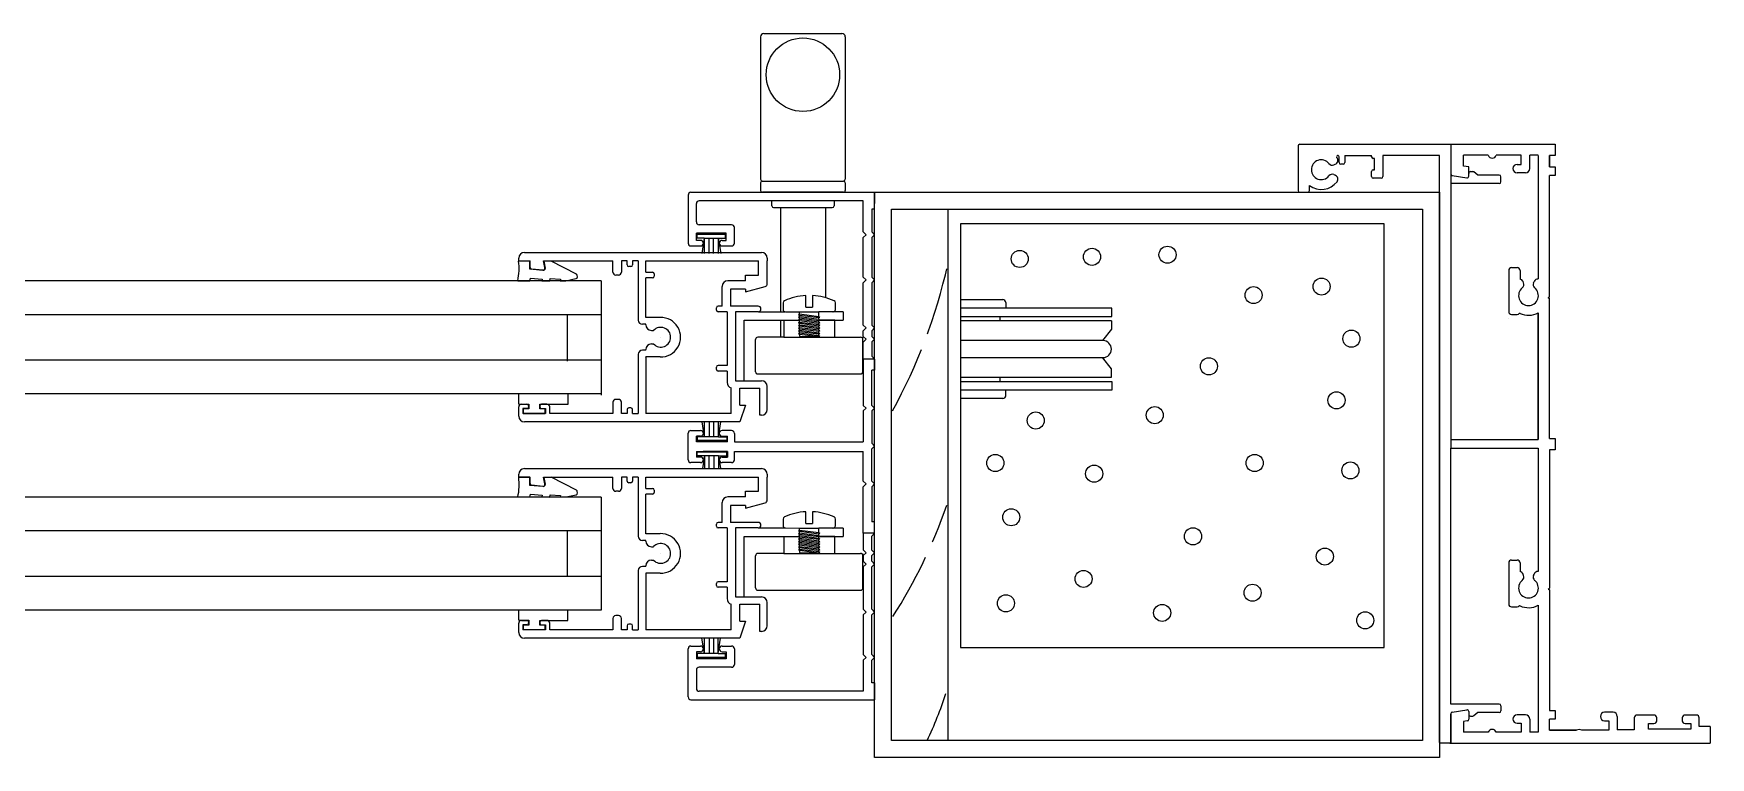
# Model space of a CAD drawing. Header units: millimetres. Extents: x -133 to 857, y -520 to 481.
# Drawn here: x 163.5 to 460.4, y -304.6 to -176.5 of the extents above; entities that cross this region are included whole.
import ezdxf

# ---------------------------------------------------------------- set-up
doc = ezdxf.new("R2010")
doc.units = ezdxf.units.MM
doc.linetypes.add('ACAD_ISO02W100', pattern=[15, 12, -3])
for name, color, linetype in [('cog', 50, 'Continuous'), ('glass', 170, 'Continuous'), ('guides', 94, 'Continuous'), ('seals', 111, 'Continuous')]:
    doc.layers.add(name, color=color, linetype=linetype)

msp = doc.modelspace()

# ---------------------------------------------------------------- linework, layer by layer
at = {"color": 7}
for p, q in [((387.36, -196.39), (387.36, -204.29)), ((387.66, -196.09), (414.36, -196.09)), ((394.61, -199.32), (394.61, -198.31)), ((395.61, -198.09), (395.61, -199.32)), ((395.61, -198.09), (400.36, -198.09)), ((400.36, -198.29), (400.36, -198.09)), ((400.86, -198.59), (400.66, -198.59)), ((400.86, -200.59), (400.86, -198.59)), ((412.36, -198.09), (402.36, -198.09)), ((402.36, -198.09), (402.36, -201.79)), ((412.36, -301.94), (412.36, -198.09)), ((414.36, -196.09), (414.36, -248.34)), ((414.36, -196.09), (432.86, -196.09)), ((416.61, -199.94), (416.61, -198.04)), ((421.02, -198.04), (416.61, -198.04)), ((426.86, -198.04), (422.44, -198.04)), ((426.86, -198.04), (422.44, -198.04)), ((426.86, -199.64), (426.86, -198.04)), ((429.86, -198.04), (428.36, -198.04)), ((428.36, -200.39), (428.36, -198.04)), ((429.86, -198.09), (429.86, -219.93)), ((431.86, -200.09), (431.86, -198.09)), ((431.86, -198.09), (431.86, -200.09)), ((432.86, -198.09), (431.86, -198.09)), ((432.86, -196.09), (432.86, -198.09)), ((393.7, -199.72), (393.94, -199.61)), ((393.7, -201.46), (393.94, -201.57)), ((393.99, -199.59), (393.99, -199.59)), ((395.31, -199.62), (394.91, -199.62)), ((400.36, -201.79), (400.36, -200.89)), ((400.66, -200.59), (400.86, -200.59)), ((414.6, -201.63), (417.24, -202.04)), ((414.61, -201.63), (417.21, -202.04)), ((417.56, -200.09), (416.61, -199.94)), ((417.56, -201.74), (417.56, -200.09)), ((417.56, -201.74), (417.56, -200.93)), ((417.86, -200.93), (418.29, -200.93)), ((419.18, -201.54), (418.47, -200.99)), ((422.97, -201.54), (419.18, -201.54)), ((423.27, -202.74), (423.27, -201.84)), ((426.11, -199.64), (426.86, -199.64)), ((427.61, -201.14), (426.11, -201.14)), ((431.86, -200.09), (432.86, -200.09)), ((432.86, -201.59), (431.86, -201.59)), ((431.86, -223.07), (431.86, -201.59)), ((432.86, -200.09), (432.86, -201.59)), ((312.36, -304.59), (312.36, -204.59)), ((312.36, -204.59), (312.36, -206.59)), ((312.36, -204.59), (412.36, -204.59)), ((387.66, -204.59), (389.06, -204.59)), ((389.36, -204.29), (389.36, -203.4)), ((402.06, -202.09), (400.66, -202.09)), ((412.36, -204.59), (412.36, -304.59)), ((422.97, -203.04), (414.36, -203.04)), ((315.36, -207.59), (409.36, -207.59)), ((315.36, -301.59), (315.36, -207.59)), ((409.36, -207.59), (409.36, -301.59)), ((424.64, -218.42), (424.64, -225.7)), ((425.14, -217.92), (426.14, -217.92)), ((426.64, -218.42), (426.64, -219.95)), ((427.27, -220.62), (427.17, -220.38)), ((429.01, -220.62), (429.12, -220.38)), ((429.86, -223.22), (429.86, -223.22)), ((431.61, -223.22), (431.86, -223.07)), ((431.61, -223.22), (431.86, -223.36)), ((431.86, -248.16), (431.86, -223.36)), ((289.25, -227.24), (298.99, -227.24)), ((289.25, -237.93), (289.25, -227.24)), ((291.87, -225.72), (296.47, -225.72)), ((306.81, -225.74), (302.47, -225.74)), ((302.49, -227.24), (306.81, -227.24)), ((306.81, -225.74), (306.81, -227.24)), ((424.64, -226.96), (424.64, -226.96)), ((425.14, -226.2), (426.14, -226.2)), ((426.64, -226.01), (426.64, -226.01)), ((429.86, -225.9), (429.86, -248.34)), ((429.86, -225.9), (429.86, -237.71)), ((429.86, -248.34), (429.86, -225.9)), ((287.75, -237.93), (289.25, -237.93)), ((414.36, -248.34), (429.86, -248.34)), ((414.36, -248.34), (414.36, -249.84)), ((431.86, -248.16), (432.86, -248.16)), ((432.86, -248.16), (432.86, -250.16)), ((414.36, -249.84), (429.86, -249.84)), ((414.36, -295.14), (414.36, -249.84)), ((429.86, -249.84), (429.86, -271.68)), ((432.86, -250.16), (431.86, -250.16)), ((431.86, -250.16), (431.86, -274.66)), ((291.87, -263.98), (296.47, -263.98)), ((306.81, -264), (302.47, -264)), ((306.81, -264), (306.81, -265.5)), ((289.25, -265.5), (298.99, -265.5)), ((289.25, -276.19), (289.25, -265.5)), ((302.49, -265.5), (306.81, -265.5)), ((424.64, -270.17), (424.64, -277.45)), ((425.14, -269.67), (426.14, -269.67)), ((426.64, -270.17), (426.64, -271.7)), ((427.27, -272.37), (427.17, -272.13)), ((429.01, -272.37), (429.12, -272.13)), ((431.61, -274.81), (431.86, -274.66)), ((431.61, -274.81), (431.86, -274.95)), ((431.86, -274.95), (431.86, -296.29)), ((425.14, -277.95), (426.14, -277.95)), ((429.86, -277.65), (429.86, -300.14)), ((422.97, -295.14), (414.36, -295.14)), ((414.36, -296.85), (414.36, -301.94)), ((414.36, -301.94), (414.36, -296.85)), ((414.6, -296.56), (417.24, -296.14)), ((414.61, -296.55), (417.21, -296.15)), ((417.56, -296.44), (417.56, -297.83)), ((417.56, -296.45), (417.56, -296.97)), ((419.18, -296.64), (418.47, -297.2)), ((422.97, -296.64), (419.18, -296.64)), ((423.27, -295.44), (423.27, -296.34)), ((431.86, -296.29), (432.86, -296.29)), ((432.86, -296.29), (432.86, -297.79)), ((443.11, -296.59), (441.61, -296.59)), ((417.3, -298.13), (416.61, -298.24)), ((416.61, -298.24), (416.61, -300.14)), ((417.86, -297.26), (418.29, -297.26)), ((427.61, -297.04), (426.11, -297.04)), ((426.11, -298.54), (426.86, -298.54)), ((426.86, -298.54), (426.86, -300.14)), ((428.36, -297.79), (428.36, -300.14)), ((431.86, -299.79), (431.86, -297.79)), ((432.86, -297.79), (431.86, -297.79)), ((436.66, -299.79), (431.86, -299.79)), ((431.86, -299.79), (436.66, -299.79)), ((442.36, -299.79), (437.55, -299.79)), ((441.61, -298.09), (442.36, -298.09)), ((442.36, -298.09), (442.36, -299.79)), ((443.86, -297.34), (443.86, -299.69)), ((446.86, -299.69), (443.86, -299.69)), ((446.86, -297.59), (446.86, -299.69)), ((450.36, -297.09), (447.36, -297.09)), ((449.36, -299.59), (449.36, -298.59)), ((449.36, -298.59), (450.36, -298.59)), ((456.86, -299.59), (449.36, -299.59)), ((450.86, -298.09), (450.86, -297.59)), ((455.36, -297.59), (455.36, -298.09)), ((457.86, -297.09), (455.86, -297.09)), ((455.86, -298.59), (456.86, -298.59)), ((456.86, -298.59), (456.86, -299.59)), ((458.36, -299.09), (458.36, -297.59)), ((460.21, -299.09), (458.36, -299.09)), ((460.36, -301.94), (460.36, -299.24)), ((409.36, -301.59), (315.36, -301.59)), ((414.21, -302.09), (412.51, -302.09)), ((414.51, -302.09), (460.21, -302.09)), ((421.02, -300.14), (416.61, -300.14)), ((426.86, -300.14), (422.44, -300.14)), ((426.86, -300.14), (422.44, -300.14)), ((429.86, -300.14), (428.36, -300.14)), ((429.86, -300.14), (428.36, -300.14)), ((412.36, -304.59), (312.36, -304.59))]:
    msp.add_line(p, q, dxfattribs=at)
for centre, radius, start, end in [((387.66, -196.39), 0.3, 90, 180), ((391.45, -200.59), 1.75, 38.6499, 321.3501), ((393.64, -198.93), 0.75, 293.4419, 37.2385), ((394.39, -198.31), 0.22, 0, 222.9206), ((391.45, -200.59), 3.5, 37.2385, 37.4901), ((400.66, -198.29), 0.3, 180, 270), ((421.73, -197.79), 0.75, 199.4712, 340.5288), ((393.4, -199.03), 0.75, 218.6499, 293.4419), ((393.4, -202.15), 0.75, 66.5581, 141.3501), ((393.64, -202.26), 0.75, 322.7615, 66.5581), ((394.91, -199.32), 0.3, 180, 270), ((395.31, -199.32), 0.3, 270, 0), ((400.66, -200.89), 0.3, 90, 180), ((400.66, -201.79), 0.3, 180, 270), ((402.06, -201.79), 0.3, 270, 0), ((414.66, -201.33), 0.3, 180, 261.1193), ((414.66, -201.33), 0.3, 180.1234, 258.957), ((417.26, -201.74), 0.3, 261.1193, 0), ((417.25, -201.74), 0.308, 267.5359, 359.8646), ((417.86, -201.23), 0.3, 90, 182.8603), ((418.29, -201.23), 0.3, 51.7259, 90), ((422.97, -201.84), 0.3, 0, 90), ((426.11, -200.39), 0.75, 90, 270), ((427.61, -200.39), 0.75, 270, 0), ((387.66, -204.29), 0.3, 180, 270), ((389.06, -204.29), 0.3, 270, 0), ((391.45, -200.59), 3.5, 233.298, 322.7615), ((422.97, -202.74), 0.3, 270, 0), ((425.14, -218.42), 0.5, 90, 180), ((426.14, -218.42), 0.5, 0, 90), ((428.14, -222.87), 1.75, 128.6499, 51.3501), ((426.48, -220.68), 0.75, 23.4419, 77.3667), ((426.58, -220.92), 0.75, 308.6499, 23.4419), ((429.7, -220.92), 0.75, 156.5581, 231.3501), ((429.81, -220.68), 0.75, 86.1072, 156.5581), ((425.14, -225.7), 0.5, 180, 270), ((426.14, -225.7), 0.5, 270, 327.4941), ((426.77, -225.68), 0.358, 234.2158, 248.5702), ((428.14, -222.87), 3.48, 244.4814, 299.5073), ((425.14, -270.17), 0.5, 90, 180), ((426.14, -270.17), 0.5, 0, 90), ((426.48, -272.43), 0.75, 23.4419, 77.3667), ((426.58, -272.67), 0.75, 308.6499, 23.4419), ((429.7, -272.67), 0.75, 156.5581, 231.3501), ((429.81, -272.43), 0.75, 86.1072, 156.5581), ((428.14, -274.62), 1.75, 128.6499, 51.3501), ((425.14, -277.45), 0.5, 180, 270), ((426.14, -277.45), 0.5, 270, 327.4937), ((426.77, -277.43), 0.358, 234.2158, 248.5702), ((428.14, -274.62), 3.48, 244.4814, 299.5073), ((414.66, -296.85), 0.3, 98.8807, 180), ((414.66, -296.85), 0.3, 101.043, 179.8766), ((417.26, -296.44), 0.3, 0, 98.8807), ((417.25, -296.45), 0.308, 0.1354, 92.4641), ((422.97, -295.44), 0.3, 0, 90), ((422.97, -296.34), 0.3, 270, 0), ((441.61, -297.34), 0.75, 90, 270), ((443.11, -297.34), 0.75, 0, 90), ((417.26, -297.83), 0.3, 279.0133, 0), ((417.86, -296.96), 0.3, 177.1397, 270), ((418.29, -296.96), 0.3, 270, 308.2741), ((421.73, -300.39), 0.75, 19.4712, 160.5288), ((426.11, -297.79), 0.75, 90, 270), ((427.61, -297.79), 0.75, 0, 90), ((437.11, -300.39), 0.75, 53.5614, 126.4386), ((447.36, -297.59), 0.5, 90, 180), ((450.36, -297.59), 0.5, 0, 90), ((450.36, -298.09), 0.5, 270, 0), ((455.86, -297.59), 0.5, 90, 180), ((455.86, -298.09), 0.5, 180, 270), ((457.86, -297.59), 0.5, 0, 90), ((460.21, -299.24), 0.15, 0, 90), ((412.51, -301.94), 0.15, 180, 270), ((414.21, -301.94), 0.15, 270, 0), ((414.51, -301.94), 0.15, 180, 270), ((460.21, -301.94), 0.15, 270, 0)]:
    msp.add_arc(centre, radius, start, end, dxfattribs=at)
at = {"layer": 'cog', "color": 22}
for p, q in [((315.36, -207.59), (325.36, -207.59)), ((315.36, -301.59), (315.36, -207.59)), ((325.36, -207.59), (325.36, -301.59)), ((325.36, -301.59), (315.36, -301.59))]:
    msp.add_line(p, q, dxfattribs=at)
at = {"layer": 'cog', "color": 232}
for p, q in [((327.59, -210.15), (327.59, -285.15)), ((402.59, -210.15), (327.59, -210.15)), ((402.59, -285.15), (402.59, -210.15)), ((327.59, -285.15), (402.59, -285.15))]:
    msp.add_line(p, q, dxfattribs=at)
at = {"layer": 'cog', "color": 77}
for p, q in [((296.17, -224.14), (296.17, -225.33)), ((300.18, -224.91), (300.18, -222.85)), ((300.18, -224.91), (301.38, -224.91)), ((301.38, -222.85), (301.38, -224.91)), ((301.38, -222.85), (301.38, -222.85)), ((305.42, -225.34), (305.42, -224.15)), ((296.57, -225.73), (299.07, -225.73)), ((298.87, -226.21), (299.07, -226.1)), ((298.87, -226.21), (299.07, -226.32)), ((298.87, -226.69), (299.07, -226.58)), ((298.87, -226.69), (299.07, -226.8)), ((298.87, -227.17), (299.07, -227.06)), ((298.87, -227.17), (299.07, -227.28)), ((298.87, -227.65), (299.07, -227.54)), ((298.87, -227.65), (299.07, -227.76)), ((298.87, -228.13), (299.07, -228.02)), ((298.87, -228.13), (299.07, -228.24)), ((298.87, -228.61), (299.07, -228.5)), ((299.07, -226.1), (299.07, -225.73)), ((299.07, -225.73), (302.47, -225.74)), ((299.07, -226.1), (302.47, -226.55)), ((299.07, -226.32), (302.47, -226.77)), ((299.07, -226.58), (299.07, -226.32)), ((299.07, -226.58), (302.47, -227.03)), ((299.07, -226.8), (302.47, -227.25)), ((299.07, -227.06), (299.07, -226.8)), ((299.07, -227.06), (300.39, -227.24)), ((299.07, -227.28), (302.47, -227.73)), ((299.07, -227.54), (299.07, -227.28)), ((299.07, -227.54), (302.47, -227.99)), ((299.07, -227.76), (302.47, -228.21)), ((299.07, -228.02), (299.07, -227.76)), ((299.07, -228.02), (302.47, -228.47)), ((299.07, -228.24), (302.47, -228.69)), ((299.07, -228.5), (299.07, -228.24)), ((299.07, -228.5), (302.47, -228.95)), ((300.39, -227.24), (302.47, -227.51)), ((302.47, -226.55), (302.47, -225.74)), ((302.47, -226.55), (302.67, -226.67)), ((302.47, -226.77), (302.67, -226.67)), ((302.47, -227.03), (302.47, -226.77)), ((302.47, -227.03), (302.67, -227.15)), ((302.47, -227.25), (302.67, -227.15)), ((302.47, -227.51), (302.47, -227.25)), ((302.47, -227.51), (302.67, -227.63)), ((302.47, -227.73), (302.67, -227.63)), ((302.47, -227.99), (302.47, -227.73)), ((302.47, -227.99), (302.67, -228.11)), ((302.47, -228.21), (302.67, -228.11)), ((302.47, -228.47), (302.47, -228.21)), ((302.47, -228.47), (302.67, -228.59)), ((302.47, -228.69), (302.67, -228.59)), ((304.98, -225.73), (305.06, -225.73)), ((298.87, -228.61), (299.07, -228.72)), ((298.87, -229.09), (299.07, -228.98)), ((298.87, -229.09), (299.07, -229.2)), ((298.87, -229.57), (299.07, -229.46)), ((298.87, -229.57), (299.07, -229.68)), ((299.07, -228.72), (302.47, -229.17)), ((299.07, -228.98), (299.07, -228.72)), ((299.07, -228.98), (302.47, -229.43)), ((299.07, -229.2), (302.47, -229.65)), ((299.07, -229.46), (299.07, -229.2)), ((299.07, -229.46), (302.47, -229.91)), ((299.07, -229.68), (302.47, -230.13)), ((299.07, -229.68), (299.07, -230.07)), ((299.07, -230.07), (302.47, -230.13)), ((302.47, -228.95), (302.47, -228.69)), ((302.47, -228.95), (302.67, -229.07)), ((302.47, -229.17), (302.67, -229.07)), ((302.47, -229.43), (302.47, -229.17)), ((302.47, -229.43), (302.67, -229.55)), ((302.47, -229.65), (302.67, -229.55)), ((302.47, -229.91), (302.47, -229.65)), ((302.47, -229.91), (302.67, -230.03)), ((302.47, -230.13), (302.67, -230.03)), ((300.18, -263.17), (300.18, -261.11)), ((301.38, -261.11), (301.38, -263.17)), ((301.38, -261.11), (301.38, -261.11)), ((296.17, -262.4), (296.17, -263.59)), ((296.57, -263.99), (299.07, -264)), ((299.07, -264.36), (299.07, -264)), ((299.07, -264), (302.47, -264)), ((300.18, -263.17), (301.38, -263.17)), ((302.47, -264.81), (302.47, -264)), ((304.98, -264), (305.06, -264)), ((305.42, -263.6), (305.42, -262.41)), ((298.87, -264.48), (299.07, -264.36)), ((298.87, -264.48), (299.07, -264.58)), ((298.87, -264.96), (299.07, -264.84)), ((298.87, -264.96), (299.07, -265.06)), ((298.87, -265.44), (299.07, -265.32)), ((298.87, -265.44), (299.07, -265.54)), ((298.87, -265.92), (299.07, -265.8)), ((298.87, -265.92), (299.07, -266.02)), ((298.87, -266.4), (299.07, -266.28)), ((298.87, -266.4), (299.07, -266.5)), ((298.87, -266.88), (299.07, -266.76)), ((298.87, -266.88), (299.07, -266.98)), ((299.07, -264.36), (302.47, -264.81)), ((299.07, -264.58), (302.47, -265.03)), ((299.07, -264.84), (299.07, -264.58)), ((299.07, -264.84), (302.47, -265.29)), ((299.07, -265.06), (302.47, -265.51)), ((299.07, -265.32), (299.07, -265.06)), ((299.07, -265.32), (300.39, -265.5)), ((299.07, -265.54), (302.47, -265.99)), ((299.07, -265.8), (299.07, -265.54)), ((299.07, -265.8), (302.47, -266.25)), ((299.07, -266.02), (302.47, -266.47)), ((299.07, -266.28), (299.07, -266.02)), ((299.07, -266.28), (302.47, -266.73)), ((299.07, -266.5), (302.47, -266.95)), ((299.07, -266.76), (299.07, -266.5)), ((299.07, -266.76), (302.47, -267.21)), ((299.07, -266.98), (302.47, -267.43)), ((299.07, -267.24), (299.07, -266.98)), ((300.39, -265.5), (302.47, -265.77)), ((302.47, -264.81), (302.67, -264.93)), ((302.47, -265.03), (302.67, -264.93)), ((302.47, -265.29), (302.47, -265.03)), ((302.47, -265.29), (302.67, -265.41)), ((302.47, -265.51), (302.67, -265.41)), ((302.47, -265.77), (302.47, -265.51)), ((302.47, -265.77), (302.67, -265.89)), ((302.47, -265.99), (302.67, -265.89)), ((302.47, -266.25), (302.47, -265.99)), ((302.47, -266.25), (302.67, -266.37)), ((302.47, -266.47), (302.67, -266.37)), ((302.47, -266.73), (302.47, -266.47)), ((302.47, -266.73), (302.67, -266.85)), ((302.47, -266.95), (302.67, -266.85)), ((302.47, -267.21), (302.47, -266.95)), ((298.87, -267.36), (299.07, -267.24)), ((298.87, -267.36), (299.07, -267.46)), ((298.87, -267.84), (299.07, -267.72)), ((298.87, -267.84), (299.07, -267.94)), ((299.07, -267.24), (302.47, -267.69)), ((299.07, -267.46), (302.47, -267.91)), ((299.07, -267.72), (299.07, -267.46)), ((299.07, -267.72), (302.47, -268.17)), ((299.07, -267.94), (302.47, -268.39)), ((299.07, -267.94), (299.07, -268.33)), ((299.07, -268.33), (302.47, -268.39)), ((302.47, -267.21), (302.67, -267.33)), ((302.47, -267.43), (302.67, -267.33)), ((302.47, -267.69), (302.47, -267.43)), ((302.47, -267.69), (302.67, -267.81)), ((302.47, -267.91), (302.67, -267.81)), ((302.47, -268.17), (302.47, -267.91)), ((302.47, -268.17), (302.67, -268.29)), ((302.47, -268.39), (302.67, -268.29))]:
    msp.add_line(p, q, dxfattribs=at)
at = {"layer": 'cog', "color": 10}
for p, q in [((327.59, -223.58), (335.08, -223.58)), ((354.36, -225.08), (327.59, -225.08)), ((335.58, -224.08), (335.58, -225.08)), ((354.36, -226.58), (354.36, -225.08)), ((327.59, -226.58), (354.36, -226.58)), ((354.3, -227.33), (327.59, -227.33)), ((334.58, -227.33), (334.58, -226.58)), ((354.3, -227.33), (354.3, -228.83)), ((352.8, -230.83), (327.59, -230.83)), ((354.3, -228.83), (352.73, -230.83)), ((327.59, -233.83), (352.8, -233.83)), ((354.3, -235.83), (352.73, -233.83)), ((327.59, -237.33), (354.3, -237.33)), ((334.58, -238.08), (334.58, -237.33)), ((354.3, -237.33), (354.3, -235.83)), ((327.59, -238.08), (334.58, -238.08)), ((327.59, -238.08), (354.36, -238.08)), ((354.36, -239.58), (327.59, -239.58)), ((335.58, -240.58), (335.58, -239.58)), ((354.36, -238.08), (354.36, -239.58)), ((335.08, -241.08), (327.59, -241.08))]:
    msp.add_line(p, q, dxfattribs=at)
at = {"layer": 'cog', "color": 92}
for p, q in [((296.3, -227.24), (296.3, -230.24)), ((305.3, -227.24), (302.5, -227.24)), ((305.3, -230.24), (305.3, -227.24)), ((291.3, -236.34), (291.29, -230.64)), ((296.3, -230.24), (291.69, -230.24)), ((296.3, -230.24), (305.3, -230.24)), ((305.3, -230.24), (309.9, -230.24)), ((310.3, -236.34), (310.3, -230.24)), ((291.7, -236.74), (309.9, -236.74)), ((296.3, -265.5), (296.3, -268.5)), ((305.3, -265.5), (302.5, -265.5)), ((305.3, -268.5), (305.3, -265.5)), ((291.3, -274.6), (291.29, -268.9)), ((296.3, -268.5), (291.69, -268.5)), ((296.3, -268.5), (305.3, -268.5)), ((305.3, -268.5), (309.9, -268.5)), ((310.3, -274.6), (310.3, -268.5)), ((291.7, -275), (309.9, -275))]:
    msp.add_line(p, q, dxfattribs=at)
at = {"layer": 'cog', "color": 10}
for centre in [(338.06, -216.38), (350.86, -216.01), (364.23, -215.63), (379.47, -222.78), (391.51, -221.27), (396.78, -230.49), (371.56, -235.38), (394.15, -241.4), (361.97, -244.03), (340.89, -244.97), (333.74, -252.49), (379.66, -252.49), (396.6, -253.81), (351.24, -254.38), (336.56, -262.09), (368.74, -265.47), (392.08, -269.05), (349.36, -273), (335.62, -277.32), (379.28, -275.44), (363.28, -279.01), (399.23, -280.33)]:
    msp.add_circle(centre, 1.51, dxfattribs=at)
at = {"layer": 'cog', "color": 22, "linetype": 'ACAD_ISO02W100'}
for centre, radius, start, end in [((229.04, -195.85), 98.65, 331.2623, 347.3362), ((238.22, -230.1), 91.9, 327.3518, 341.062), ((267.58, -275.42), 60.09, 334.1826, 342.7249)]:
    msp.add_arc(centre, radius, start, end, dxfattribs=at)
at = {"layer": 'cog', "color": 77}
for centre, radius, start, end in [((296.57, -224.14), 0.4, 114.3039, 180), ((296.57, -225.33), 0.4, 180, 269.9748), ((300.79, -233.47), 10.64, 93.2864, 114.3039), ((300.79, -233.47), 10.64, 65.5584, 86.8107), ((305.02, -225.34), 0.4, 275.5242, 0), ((305.02, -224.15), 0.4, 0, 65.5584), ((300.79, -271.73), 10.64, 93.2864, 114.3039), ((300.79, -271.73), 10.64, 65.5584, 86.8107), ((296.57, -262.4), 0.4, 114.3039, 180), ((296.57, -263.59), 0.4, 180, 269.9748), ((305.02, -263.6), 0.4, 275.5242, 0), ((305.02, -262.41), 0.4, 0, 65.5584)]:
    msp.add_arc(centre, radius, start, end, dxfattribs=at)
at = {"layer": 'cog', "color": 10}
for centre, radius, start, end in [((335.08, -224.08), 0.5, 0, 90), ((352.8, -232.33), 1.5, 270, 90), ((335.08, -240.58), 0.5, 270, 0)]:
    msp.add_arc(centre, radius, start, end, dxfattribs=at)
at = {"layer": 'cog', "color": 92}
for centre, start, end in [((291.69, -230.64), 90, 180.0331), ((309.9, -230.64), 0, 90), ((291.7, -236.34), 180.0331, 270), ((309.9, -236.34), 270, 0), ((291.69, -268.9), 90, 180.0331), ((309.9, -268.9), 0, 90), ((291.7, -274.6), 180.0331, 270), ((309.9, -274.6), 270, 0)]:
    msp.add_arc(centre, 0.4, start, end, dxfattribs=at)
at = {"layer": 'glass', "color": 5}
for p, q in [((263.96, -220.25), (148.07, -220.25)), ((263.96, -220.25), (263.96, -226.25)), ((263.96, -220.49), (263.96, -226.49)), ((263.96, -226.25), (148.07, -226.25)), ((148.07, -234.25), (263.96, -234.25)), ((263.96, -234.25), (263.96, -240.25)), ((263.96, -234.49), (263.96, -240.49)), ((263.96, -240.25), (148.07, -240.25)), ((263.96, -258.51), (148.07, -258.51)), ((263.96, -258.51), (148.07, -258.51)), ((263.96, -258.51), (263.96, -264.51)), ((263.96, -258.51), (263.96, -264.51)), ((263.96, -264.51), (148.07, -264.51)), ((263.96, -264.51), (148.07, -264.51)), ((148.07, -272.51), (263.96, -272.51)), ((148.07, -272.51), (263.96, -272.51)), ((263.96, -272.51), (263.96, -278.51)), ((263.96, -272.51), (263.96, -278.51)), ((263.96, -278.51), (148.07, -278.51)), ((263.96, -278.51), (148.07, -278.51))]:
    msp.add_line(p, q, dxfattribs=at)
at = {"layer": 'glass', "color": 214}
for p, q in [((257.96, -226.25), (257.96, -234.25)), ((257.96, -226.49), (257.96, -234.49)), ((263.96, -226.25), (263.96, -234.25)), ((263.96, -226.49), (263.96, -234.49)), ((257.96, -264.51), (257.96, -272.51)), ((257.96, -264.51), (257.96, -272.51)), ((263.96, -264.51), (263.96, -272.51)), ((263.96, -264.51), (263.96, -272.51))]:
    msp.add_line(p, q, dxfattribs=at)
at = {"layer": 'guides', "color": 94}
for p, q in [((279.86, -204.59), (312.36, -204.59)), ((312.36, -207.59), (312.36, -204.59)), ((279.36, -205.09), (279.36, -213.59)), ((280.81, -209.84), (280.81, -206.59)), ((310.36, -206.09), (281.31, -206.09)), ((310.36, -211.59), (310.36, -206.09)), ((312.36, -207.59), (311.86, -207.59)), ((311.86, -207.59), (311.86, -211.59)), ((287.05, -210.34), (281.31, -210.34)), ((286.1, -211.84), (280.81, -211.84)), ((280.81, -211.84), (280.81, -211.84)), ((280.81, -213.09), (280.81, -211.84)), ((281.56, -213.09), (280.81, -213.09)), ((285.35, -213.09), (286.1, -213.09)), ((286.1, -213.09), (286.1, -211.84)), ((287.55, -213.59), (287.55, -210.84)), ((310.86, -212.09), (310.36, -211.59)), ((310.36, -212.61), (310.86, -212.09)), ((310.36, -219.61), (310.36, -212.61)), ((312.36, -212.09), (311.85, -212.61)), ((311.85, -212.61), (311.85, -219.61)), ((311.86, -211.59), (312.36, -212.09)), ((249.36, -216.73), (249.36, -216.23)), ((249.36, -216.73), (251.36, -216.73)), ((250.36, -215.23), (292.36, -215.23)), ((251.36, -217.88), (251.36, -216.73)), ((254, -217.89), (253.77, -216.73)), ((253.77, -216.73), (266.03, -216.73)), ((266.03, -218.73), (266.03, -216.73)), ((268.53, -216.73), (267.53, -216.73)), ((267.53, -216.73), (267.53, -218.73)), ((268.53, -217.43), (268.53, -216.73)), ((270.53, -216.73), (269.53, -216.73)), ((269.53, -216.73), (269.53, -217.43)), ((270.53, -216.73), (270.53, -227.2)), ((271.86, -218.73), (271.86, -216.73)), ((271.86, -216.73), (291.79, -216.73)), ((279.86, -214.09), (281.56, -214.09)), ((285.35, -214.09), (287.05, -214.09)), ((291.79, -219.23), (291.79, -216.73)), ((293.36, -216.23), (293.36, -216.73)), ((293.36, -220.79), (293.36, -216.73)), ((253.67, -218.36), (251.63, -218.17)), ((254, -218.06), (254, -217.89)), ((267.03, -219.23), (266.53, -219.23)), ((269.23, -217.73), (268.83, -217.73)), ((271.86, -218.73), (273.06, -218.73)), ((273.36, -219.03), (273.36, -219.43)), ((289.49, -220.23), (289.49, -219.23)), ((289.49, -219.23), (291.79, -219.23)), ((310.86, -220.09), (310.36, -219.61)), ((311.85, -219.61), (312.36, -220.09)), ((271.86, -226.73), (271.86, -219.73)), ((273.06, -219.73), (271.86, -219.73)), ((285.36, -224.73), (285.36, -221.23)), ((289.49, -220.23), (286.36, -220.23)), ((289.49, -221.73), (286.86, -221.73)), ((286.86, -221.73), (286.86, -224.73)), ((289.49, -222.23), (292.99, -221.27)), ((289.49, -221.73), (289.49, -222.23)), ((289.49, -221.73), (289.49, -222.23)), ((310.36, -220.6), (310.86, -220.09)), ((310.36, -228.1), (310.36, -220.6)), ((312.36, -220.09), (311.85, -220.6)), ((311.85, -220.6), (311.85, -228.1)), ((284.36, -225.43), (284.36, -225.03)), ((285.36, -224.73), (284.66, -224.73)), ((291.75, -224.73), (286.86, -224.73)), ((271.86, -227.95), (271.28, -227.95)), ((274.42, -226.73), (271.86, -226.73)), ((271.86, -228.03), (271.86, -227.95)), ((286.25, -225.73), (284.66, -225.73)), ((286.25, -225.73), (286.25, -235.23)), ((288.5, -225.73), (287.75, -225.73)), ((287.75, -225.73), (287.75, -237.93)), ((291.75, -225.73), (288.5, -225.73)), ((310.86, -228.59), (310.36, -228.1)), ((310.36, -229.1), (310.86, -228.59)), ((311.85, -228.1), (312.36, -228.59)), ((312.36, -228.59), (311.87, -229.1)), ((272.86, -229.03), (273.24, -229.03)), ((272.86, -231.43), (273.24, -231.43)), ((274.51, -230.23), (274.51, -230.23)), ((310.36, -230.1), (310.36, -229.1)), ((310.86, -230.59), (310.36, -230.1)), ((310.36, -231.09), (310.86, -230.59)), ((310.36, -234.09), (310.36, -231.09)), ((311.87, -229.1), (311.87, -230.1)), ((311.87, -230.1), (312.36, -230.59)), ((312.36, -230.59), (311.87, -231.06)), ((311.87, -231.06), (311.87, -233.56)), ((270.53, -233.26), (270.53, -243.73)), ((271.86, -232.51), (271.28, -232.51)), ((271.86, -232.51), (271.86, -232.43)), ((274.42, -233.73), (271.86, -233.73)), ((271.86, -233.74), (271.86, -243.73)), ((312.36, -234.09), (310.36, -234.09)), ((310.36, -234.09), (310.36, -242.29)), ((312.36, -234.09), (310.36, -234.09)), ((311.87, -233.56), (312.36, -234.09)), ((312.36, -234.09), (312.36, -236.09)), ((284.36, -235.93), (284.36, -235.53)), ((286.25, -235.23), (284.66, -235.23)), ((286.25, -236.23), (284.66, -236.23)), ((286.25, -236.23), (286.25, -238.23)), ((311.86, -242.29), (311.86, -236.09)), ((312.36, -236.09), (311.86, -236.09)), ((287, -243.73), (287, -239.2)), ((287.75, -237.93), (292.36, -237.93)), ((288.5, -242.23), (288.5, -239.23)), ((288.5, -239.23), (292.06, -239.23)), ((292.06, -244.03), (292.06, -239.23)), ((293.36, -243.03), (293.36, -238.93)), ((249.36, -244.23), (249.36, -242.57)), ((249.86, -242.07), (250.81, -242.07)), ((250.81, -242.87), (250.11, -242.87)), ((250.11, -242.87), (250.11, -243.73)), ((251.11, -242.37), (251.11, -242.57)), ((253.11, -242.37), (253.11, -242.57)), ((254.36, -242.07), (253.41, -242.07)), ((253.41, -242.87), (254.11, -242.87)), ((254.11, -242.87), (254.11, -243.73)), ((254.86, -243.73), (254.86, -242.57)), ((266.03, -241.73), (266.03, -243.73)), ((267.03, -241.23), (266.53, -241.23)), ((267.53, -243.73), (267.53, -241.73)), ((268.53, -243.03), (268.53, -243.73)), ((269.23, -242.73), (268.83, -242.73)), ((269.53, -243.73), (269.53, -243.03)), ((288.5, -242.23), (289.5, -242.23)), ((289.5, -242.23), (288.5, -245.23)), ((288.7, -242.23), (288.7, -242.23)), ((310.85, -242.79), (310.35, -243.27)), ((310.35, -243.27), (310.35, -248.74)), ((310.36, -242.29), (310.85, -242.79)), ((312.35, -242.79), (311.85, -243.27)), ((311.85, -243.27), (311.85, -248.99)), ((311.86, -242.29), (312.35, -242.79)), ((254.11, -243.73), (250.11, -243.73)), ((288.5, -245.23), (250.36, -245.23)), ((266.03, -243.73), (254.86, -243.73)), ((268.53, -243.73), (267.53, -243.73)), ((269.53, -243.73), (270.53, -243.73)), ((287, -243.73), (271.86, -243.73)), ((292.36, -244.03), (292.06, -244.03)), ((279.36, -251.93), (279.36, -247.23)), ((279.86, -246.73), (281.57, -246.73)), ((281.57, -247.73), (280.84, -247.73)), ((280.84, -248.73), (280.84, -247.73)), ((286.35, -248.74), (280.84, -248.73)), ((287.04, -246.74), (285.35, -246.74)), ((285.35, -247.74), (286.35, -247.74)), ((286.35, -248.74), (286.35, -247.74)), ((287.54, -247.24), (287.54, -248.74)), ((287.54, -248.74), (310.35, -248.74)), ((311.85, -248.99), (312.34, -249.49)), ((280.83, -250.43), (282, -250.43)), ((280.83, -250.43), (280.83, -251.43)), ((281.56, -251.43), (280.83, -251.43)), ((282.06, -250.43), (282, -250.43)), ((286.35, -250.43), (282.06, -250.43)), ((282.06, -251.43), (282.06, -251.43)), ((282.06, -251.93), (282.06, -251.93)), ((285.35, -251.43), (286.35, -251.43)), ((286.35, -250.43), (286.35, -251.43)), ((287.55, -251.93), (287.55, -250.44)), ((287.55, -250.44), (310.36, -250.44)), ((310.36, -255.71), (310.36, -250.44)), ((311.85, -249.98), (312.34, -249.49)), ((311.85, -255.7), (311.85, -249.98)), ((249.36, -254.99), (249.36, -254.49)), ((249.36, -254.99), (249.36, -254.49)), ((249.36, -254.99), (251.36, -254.99)), ((249.36, -254.99), (251.36, -254.99)), ((250.36, -253.49), (292.36, -253.49)), ((250.36, -253.49), (292.36, -253.49)), ((251.36, -256.14), (251.36, -254.99)), ((251.36, -256.14), (251.36, -254.99)), ((254, -256.15), (253.77, -254.99)), ((253.77, -254.99), (266.03, -254.99)), ((254, -256.15), (253.77, -254.99)), ((253.77, -254.99), (266.03, -254.99)), ((266.03, -256.99), (266.03, -254.99)), ((266.03, -256.99), (266.03, -254.99)), ((268.53, -254.99), (267.53, -254.99)), ((267.53, -254.99), (267.53, -256.99)), ((268.53, -254.99), (267.53, -254.99)), ((267.53, -254.99), (267.53, -256.99)), ((268.53, -255.69), (268.53, -254.99)), ((268.53, -255.69), (268.53, -254.99)), ((270.53, -254.99), (269.53, -254.99)), ((269.53, -254.99), (269.53, -255.69)), ((270.53, -254.99), (269.53, -254.99)), ((269.53, -254.99), (269.53, -255.69)), ((270.53, -254.99), (270.53, -265.46)), ((270.53, -254.99), (270.53, -265.46)), ((271.86, -256.99), (271.86, -254.99)), ((271.86, -254.99), (291.79, -254.99)), ((271.86, -256.99), (271.86, -254.99)), ((271.86, -254.99), (291.79, -254.99)), ((281.56, -252.43), (279.86, -252.43)), ((287.05, -252.43), (285.35, -252.43)), ((291.79, -257.49), (291.79, -254.99)), ((291.79, -257.49), (291.79, -254.99)), ((293.36, -254.49), (293.36, -254.99)), ((293.36, -254.49), (293.36, -254.99)), ((293.36, -259.05), (293.36, -254.99)), ((293.36, -259.05), (293.36, -254.99)), ((253.67, -256.62), (251.63, -256.44)), ((253.67, -256.62), (251.63, -256.44)), ((254, -256.33), (254, -256.15)), ((254, -256.33), (254, -256.15)), ((267.03, -257.49), (266.53, -257.49)), ((267.03, -257.49), (266.53, -257.49)), ((269.23, -255.99), (268.83, -255.99)), ((269.23, -255.99), (268.83, -255.99)), ((271.86, -256.99), (273.06, -256.99)), ((271.86, -256.99), (273.06, -256.99)), ((271.86, -265), (271.86, -257.99)), ((273.06, -257.99), (271.86, -257.99)), ((271.86, -265), (271.86, -257.99)), ((273.06, -257.99), (271.86, -257.99)), ((273.36, -257.29), (273.36, -257.69)), ((273.36, -257.29), (273.36, -257.69)), ((289.49, -258.49), (289.49, -257.49)), ((289.49, -257.49), (291.79, -257.49)), ((289.49, -258.49), (289.49, -257.49)), ((289.49, -257.49), (291.79, -257.49)), ((310.85, -256.19), (310.36, -255.71)), ((310.36, -256.68), (310.85, -256.19)), ((310.36, -264.88), (310.36, -256.68)), ((312.35, -256.19), (311.85, -255.7)), ((311.86, -256.68), (312.35, -256.19)), ((311.86, -256.68), (311.86, -262.88)), ((285.36, -262.99), (285.36, -259.49)), ((285.36, -262.99), (285.36, -259.49)), ((289.49, -258.49), (286.36, -258.49)), ((289.49, -258.49), (286.36, -258.49)), ((289.49, -259.99), (286.86, -259.99)), ((286.86, -259.99), (286.86, -262.99)), ((289.49, -259.99), (286.86, -259.99)), ((286.86, -259.99), (286.86, -262.99)), ((289.49, -260.49), (292.99, -259.53)), ((289.49, -260.49), (292.99, -259.53)), ((289.49, -259.99), (289.49, -260.49)), ((289.49, -259.99), (289.49, -260.49)), ((289.49, -259.99), (289.49, -260.49)), ((289.49, -259.99), (289.49, -260.49)), ((284.36, -263.69), (284.36, -263.29)), ((284.36, -263.69), (284.36, -263.29)), ((285.36, -262.99), (284.66, -262.99)), ((285.36, -262.99), (284.66, -262.99)), ((286.25, -263.99), (284.66, -263.99)), ((286.25, -263.99), (284.66, -263.99)), ((286.25, -263.99), (286.25, -273.49)), ((286.25, -263.99), (286.25, -273.49)), ((291.75, -262.99), (286.86, -262.99)), ((291.75, -262.99), (286.86, -262.99)), ((288.5, -263.99), (287.75, -263.99)), ((287.75, -263.99), (287.75, -276.19)), ((288.5, -263.99), (287.75, -263.99)), ((287.75, -263.99), (287.75, -276.19)), ((291.75, -263.99), (288.5, -263.99)), ((291.75, -263.99), (288.5, -263.99)), ((312.36, -262.88), (311.86, -262.88)), ((312.36, -264.88), (312.36, -262.88)), ((271.86, -266.21), (271.28, -266.21)), ((271.86, -266.21), (271.28, -266.21)), ((274.42, -265), (271.86, -265)), ((274.42, -265), (271.86, -265)), ((271.86, -266.3), (271.86, -266.21)), ((271.86, -266.3), (271.86, -266.21)), ((310.36, -264.88), (310.36, -267.88)), ((312.36, -264.88), (310.36, -264.88)), ((312.36, -264.88), (310.36, -264.88)), ((311.87, -265.41), (312.36, -264.88)), ((311.87, -267.91), (311.87, -265.41)), ((272.86, -267.3), (273.24, -267.3)), ((272.86, -267.3), (273.24, -267.3)), ((272.86, -269.69), (273.24, -269.69)), ((272.86, -269.69), (273.24, -269.69)), ((274.51, -268.49), (274.51, -268.49)), ((274.51, -268.49), (274.51, -268.49)), ((310.36, -267.88), (310.86, -268.38)), ((310.86, -268.38), (310.36, -268.87)), ((310.36, -268.87), (310.36, -269.87)), ((310.36, -269.87), (310.86, -270.38)), ((312.36, -268.38), (311.87, -267.91)), ((311.87, -268.87), (312.36, -268.38)), ((311.87, -269.87), (311.87, -268.87)), ((312.36, -270.38), (311.87, -269.87)), ((270.53, -271.53), (270.53, -281.99)), ((270.53, -271.53), (270.53, -281.99)), ((271.86, -270.78), (271.28, -270.78)), ((271.86, -270.78), (271.28, -270.78)), ((271.86, -270.78), (271.86, -270.69)), ((271.86, -270.78), (271.86, -270.69)), ((274.42, -271.99), (271.86, -271.99)), ((274.42, -271.99), (271.86, -271.99)), ((271.86, -272), (271.86, -281.99)), ((271.86, -272), (271.86, -281.99)), ((310.86, -270.38), (310.36, -270.87)), ((310.36, -270.87), (310.36, -278.37)), ((311.85, -270.87), (312.36, -270.38)), ((311.85, -278.37), (311.85, -270.87)), ((284.36, -274.19), (284.36, -273.79)), ((284.36, -274.19), (284.36, -273.79)), ((286.25, -273.49), (284.66, -273.49)), ((286.25, -273.49), (284.66, -273.49)), ((286.25, -274.49), (284.66, -274.49)), ((286.25, -274.49), (284.66, -274.49)), ((286.25, -274.49), (286.25, -276.49)), ((286.25, -274.49), (286.25, -276.49)), ((287, -281.99), (287, -277.46)), ((287, -281.99), (287, -277.46)), ((287.75, -276.19), (292.36, -276.19)), ((287.75, -276.19), (292.36, -276.19)), ((288.5, -280.49), (288.5, -277.49)), ((288.5, -277.49), (292.06, -277.49)), ((288.5, -280.49), (288.5, -277.49)), ((288.5, -277.49), (292.06, -277.49)), ((292.06, -282.29), (292.06, -277.49)), ((292.06, -282.29), (292.06, -277.49)), ((293.36, -281.29), (293.36, -277.19)), ((293.36, -281.29), (293.36, -277.19)), ((310.36, -278.37), (310.86, -278.88)), ((310.86, -278.88), (310.36, -279.36)), ((312.36, -278.88), (311.85, -278.37)), ((311.85, -279.36), (312.36, -278.88)), ((249.36, -282.49), (249.36, -280.83)), ((249.36, -282.49), (249.36, -280.83)), ((249.86, -280.33), (250.81, -280.33)), ((249.86, -280.33), (250.81, -280.33)), ((250.81, -281.13), (250.11, -281.13)), ((250.11, -281.13), (250.11, -281.99)), ((250.81, -281.13), (250.11, -281.13)), ((250.11, -281.13), (250.11, -281.99)), ((254.11, -281.99), (250.11, -281.99)), ((254.11, -281.99), (250.11, -281.99)), ((251.11, -280.63), (251.11, -280.83)), ((251.11, -280.63), (251.11, -280.83)), ((253.11, -280.63), (253.11, -280.83)), ((253.11, -280.63), (253.11, -280.83)), ((254.36, -280.33), (253.41, -280.33)), ((254.36, -280.33), (253.41, -280.33)), ((253.41, -281.13), (254.11, -281.13)), ((253.41, -281.13), (254.11, -281.13)), ((254.11, -281.13), (254.11, -281.99)), ((254.11, -281.13), (254.11, -281.99)), ((254.86, -281.99), (254.86, -280.83)), ((254.86, -281.99), (254.86, -280.83)), ((266.03, -281.99), (254.86, -281.99)), ((266.03, -281.99), (254.86, -281.99)), ((266.03, -279.99), (266.03, -281.99)), ((266.03, -279.99), (266.03, -281.99)), ((267.03, -279.49), (266.53, -279.49)), ((267.03, -279.49), (266.53, -279.49)), ((267.53, -281.99), (267.53, -279.99)), ((267.53, -281.99), (267.53, -279.99)), ((268.53, -281.99), (267.53, -281.99)), ((268.53, -281.99), (267.53, -281.99)), ((268.53, -281.29), (268.53, -281.99)), ((268.53, -281.29), (268.53, -281.99)), ((269.23, -280.99), (268.83, -280.99)), ((269.23, -280.99), (268.83, -280.99)), ((269.53, -281.99), (269.53, -281.29)), ((269.53, -281.99), (269.53, -281.29)), ((269.53, -281.99), (270.53, -281.99)), ((269.53, -281.99), (270.53, -281.99)), ((287, -281.99), (271.86, -281.99)), ((287, -281.99), (271.86, -281.99)), ((288.5, -280.49), (289.5, -280.49)), ((289.5, -280.49), (288.5, -283.49)), ((288.5, -280.49), (289.5, -280.49)), ((289.5, -280.49), (288.5, -283.49)), ((288.7, -280.49), (288.7, -280.49)), ((288.7, -280.49), (288.7, -280.49)), ((310.36, -279.36), (310.36, -286.36)), ((311.85, -286.36), (311.85, -279.36)), ((288.5, -283.49), (250.36, -283.49)), ((288.5, -283.49), (250.36, -283.49)), ((279.86, -284.88), (281.56, -284.88)), ((285.35, -284.88), (287.05, -284.88)), ((292.36, -282.29), (292.06, -282.29)), ((292.36, -282.29), (292.06, -282.29)), ((279.36, -293.88), (279.36, -285.38)), ((281.56, -285.88), (280.81, -285.88)), ((280.81, -285.88), (280.81, -287.13)), ((286.1, -287.13), (280.81, -287.13)), ((280.81, -287.13), (280.81, -287.13)), ((285.35, -285.88), (286.1, -285.88)), ((286.1, -285.88), (286.1, -287.13)), ((287.55, -285.38), (287.55, -288.13)), ((310.36, -286.36), (310.86, -286.88)), ((310.86, -286.88), (310.36, -287.38)), ((310.36, -287.38), (310.36, -292.88)), ((312.36, -286.88), (311.85, -286.36)), ((311.86, -287.38), (312.36, -286.88)), ((311.86, -291.38), (311.86, -287.38)), ((280.81, -289.13), (280.81, -292.38)), ((287.05, -288.63), (281.31, -288.63)), ((310.36, -292.88), (281.31, -292.88)), ((312.36, -291.38), (311.86, -291.38)), ((312.36, -291.38), (312.36, -294.38)), ((279.86, -294.38), (312.36, -294.38))]:
    msp.add_line(p, q, dxfattribs=at)
for centre, radius, start, end in [((279.86, -205.09), 0.5, 90, 180), ((281.31, -206.59), 0.5, 90, 180), ((281.31, -209.84), 0.5, 180, 270), ((287.05, -210.84), 0.5, 0, 90), ((279.86, -213.59), 0.5, 180, 270), ((281.56, -213.59), 0.5, 270, 90), ((285.35, -213.59), 0.5, 90, 270), ((287.05, -213.59), 0.5, 270, 0), ((250.36, -216.23), 1, 90, 180), ((292.36, -216.23), 1, 0, 90), ((251.66, -217.88), 0.3, 180, 264.714), ((253.7, -218.06), 0.3, 264.714, 0), ((266.53, -218.73), 0.5, 180, 270), ((267.03, -218.73), 0.5, 270, 0), ((268.83, -217.43), 0.3, 180, 270), ((269.23, -217.43), 0.3, 270, 0), ((273.06, -219.03), 0.3, 0, 90), ((273.06, -219.43), 0.3, 270, 0), ((286.36, -221.23), 1, 90, 180), ((292.86, -220.79), 0.5, 285.3634, 0), ((284.66, -225.03), 0.3, 90, 180), ((284.66, -225.43), 0.3, 180, 270), ((291.75, -225.23), 0.5, 270, 90), ((271.28, -227.2), 0.75, 180, 270), ((271.28, -227.2), 0.75, 38.5548, 39.3458), ((272.86, -228.03), 1, 180, 270), ((274.51, -230.23), 1.75, 223.2423, 136.7577), ((274.51, -230.23), 3.5, 268.5628, 91.4372), ((272.86, -232.43), 1, 90, 180), ((271.28, -233.26), 0.75, 90, 180), ((271.28, -233.26), 0.75, 320.6542, 321.4452), ((284.66, -235.53), 0.3, 90, 180), ((284.66, -235.93), 0.3, 180, 270), ((287.25, -238.23), 1, 180, 255.5225), ((292.36, -238.93), 1, 0, 90), ((249.86, -242.57), 0.5, 90, 180), ((250.81, -242.37), 0.3, 0, 90), ((250.81, -242.57), 0.3, 270, 0), ((253.41, -242.37), 0.3, 90, 180), ((253.41, -242.57), 0.3, 180, 270), ((254.36, -242.57), 0.5, 0, 90), ((266.53, -241.73), 0.5, 90, 180), ((267.03, -241.73), 0.5, 0, 90), ((268.83, -243.03), 0.3, 90, 180), ((269.23, -243.03), 0.3, 0, 90), ((292.36, -243.03), 1, 270, 0), ((250.36, -244.23), 1, 180, 270), ((279.86, -247.23), 0.5, 90, 180), ((281.57, -247.23), 0.5, 270, 90), ((285.35, -247.24), 0.5, 90, 270), ((287.04, -247.24), 0.5, 0, 90), ((279.86, -251.93), 0.5, 180, 270), ((281.56, -251.93), 0.5, 0, 90), ((281.56, -251.93), 0.5, 270, 0), ((285.35, -251.93), 0.5, 90, 270), ((287.05, -251.93), 0.5, 270, 0), ((250.36, -254.49), 1, 90, 180), ((250.36, -254.49), 1, 90, 180), ((292.36, -254.49), 1, 0, 90), ((292.36, -254.49), 1, 0, 90), ((251.66, -256.14), 0.3, 180, 264.714), ((251.66, -256.14), 0.3, 180, 264.714), ((253.7, -256.33), 0.3, 264.714, 0), ((253.7, -256.33), 0.3, 264.714, 0), ((266.53, -256.99), 0.5, 180, 270), ((266.53, -256.99), 0.5, 180, 270), ((267.03, -256.99), 0.5, 270, 0), ((267.03, -256.99), 0.5, 270, 0), ((268.83, -255.69), 0.3, 180, 270), ((268.83, -255.69), 0.3, 180, 270), ((269.23, -255.69), 0.3, 270, 0), ((269.23, -255.69), 0.3, 270, 0), ((273.06, -257.29), 0.3, 0, 90), ((273.06, -257.29), 0.3, 0, 90), ((273.06, -257.69), 0.3, 270, 0), ((273.06, -257.69), 0.3, 270, 0), ((286.36, -259.49), 1, 90, 180), ((286.36, -259.49), 1, 90, 180), ((292.86, -259.05), 0.5, 285.3634, 0), ((292.86, -259.05), 0.5, 285.3634, 0), ((284.66, -263.29), 0.3, 90, 180), ((284.66, -263.29), 0.3, 90, 180), ((284.66, -263.69), 0.3, 180, 270), ((284.66, -263.69), 0.3, 180, 270), ((291.75, -263.49), 0.5, 270, 90), ((291.75, -263.49), 0.5, 270, 90), ((271.28, -265.46), 0.75, 180, 270), ((271.28, -265.46), 0.75, 180, 270), ((271.28, -265.46), 0.75, 38.5548, 39.3458), ((271.28, -265.46), 0.75, 38.5548, 39.3458), ((272.86, -266.3), 1, 180, 270), ((272.86, -266.3), 1, 180, 270), ((274.51, -268.49), 1.75, 223.2423, 136.7577), ((274.51, -268.49), 1.75, 223.2423, 136.7577), ((274.51, -268.49), 3.5, 268.5628, 91.4372), ((274.51, -268.49), 3.5, 268.5628, 91.4372), ((272.86, -270.69), 1, 90, 180), ((272.86, -270.69), 1, 90, 180), ((271.28, -271.53), 0.75, 90, 180), ((271.28, -271.53), 0.75, 90, 180), ((271.28, -271.53), 0.75, 320.6542, 321.4452), ((271.28, -271.53), 0.75, 320.6542, 321.4452), ((284.66, -273.79), 0.3, 90, 180), ((284.66, -273.79), 0.3, 90, 180), ((284.66, -274.19), 0.3, 180, 270), ((284.66, -274.19), 0.3, 180, 270), ((287.25, -276.49), 1, 180, 255.5225), ((287.25, -276.49), 1, 180, 255.5225), ((292.36, -277.19), 1, 0, 90), ((292.36, -277.19), 1, 0, 90), ((249.86, -280.83), 0.5, 90, 180), ((249.86, -280.83), 0.5, 90, 180), ((250.81, -280.63), 0.3, 0, 90), ((250.81, -280.63), 0.3, 0, 90), ((250.81, -280.83), 0.3, 270, 0), ((250.81, -280.83), 0.3, 270, 0), ((253.41, -280.63), 0.3, 90, 180), ((253.41, -280.63), 0.3, 90, 180), ((253.41, -280.83), 0.3, 180, 270), ((253.41, -280.83), 0.3, 180, 270), ((254.36, -280.83), 0.5, 0, 90), ((254.36, -280.83), 0.5, 0, 90), ((266.53, -279.99), 0.5, 90, 180), ((266.53, -279.99), 0.5, 90, 180), ((267.03, -279.99), 0.5, 0, 90), ((267.03, -279.99), 0.5, 0, 90), ((268.83, -281.29), 0.3, 90, 180), ((268.83, -281.29), 0.3, 90, 180), ((269.23, -281.29), 0.3, 0, 90), ((269.23, -281.29), 0.3, 0, 90), ((292.36, -281.29), 1, 270, 0), ((292.36, -281.29), 1, 270, 0), ((250.36, -282.49), 1, 180, 270), ((250.36, -282.49), 1, 180, 270), ((279.86, -285.38), 0.5, 90, 180), ((281.56, -285.38), 0.5, 270, 90), ((285.35, -285.38), 0.5, 90, 270), ((287.05, -285.38), 0.5, 0, 90), ((281.31, -289.13), 0.5, 90, 180), ((287.05, -288.13), 0.5, 270, 0), ((279.86, -293.88), 0.5, 180, 270), ((281.31, -292.38), 0.5, 180, 270)]:
    msp.add_arc(centre, radius, start, end, dxfattribs=at)
at = {"layer": 'seals', "color": 214}
for p, q in [((292.18, -177.1), (292.18, -202.29)), ((292.78, -176.5), (306.58, -176.5)), ((307.18, -177.1), (307.18, -202.29)), ((292.18, -202.9), (292.18, -204.29)), ((292.48, -202.59), (306.88, -202.59)), ((292.48, -202.6), (306.88, -202.6)), ((306.86, -204.59), (292.51, -204.59)), ((294.18, -204.59), (294.18, -204.59)), ((307.18, -202.9), (307.18, -204.29)), ((294.18, -206.98), (294.18, -206.09)), ((294.48, -207.28), (304.88, -207.28)), ((295.68, -207.28), (295.68, -215.29)), ((303.68, -207.28), (303.68, -212.58)), ((305.18, -206.09), (305.18, -206.98)), ((303.68, -212.58), (303.68, -223.25)), ((295.68, -215.29), (295.68, -225.72)), ((251.34, -216.76), (249.34, -216.76)), ((251.3, -218.2), (251.34, -216.76)), ((253.62, -218.4), (251.3, -218.2)), ((253.79, -218.39), (253.62, -218.4)), ((255.09, -216.77), (253.78, -216.78)), ((253.78, -216.78), (254.02, -217.99)), ((253.96, -218.25), (253.79, -218.39)), ((254.02, -217.99), (253.96, -218.25)), ((259.56, -219.06), (255.09, -216.77)), ((259.74, -219.54), (259.72, -219.3)), ((249.19, -220.23), (251.33, -220.23)), ((251.33, -220.23), (251.43, -219.77)), ((251.43, -219.77), (253.51, -219.94)), ((253.51, -219.94), (253.45, -220.24)), ((253.45, -220.24), (254.86, -220.26)), ((254.86, -220.26), (254.93, -219.86)), ((254.93, -219.86), (256.73, -219.98)), ((256.73, -219.98), (256.67, -220.24)), ((256.67, -220.24), (257.72, -220.25)), ((257.72, -220.25), (259.5, -219.85)), ((295.68, -227.24), (295.68, -230.24)), ((249.37, -242.05), (249.37, -240.25)), ((258.09, -240.25), (249.37, -240.25)), ((258.09, -242.07), (258.09, -240.25)), ((249.37, -242.05), (251.17, -242.05)), ((250.15, -242.93), (250.15, -243.73)), ((251.17, -242.93), (250.15, -242.93)), ((251.17, -242.05), (251.17, -242.93)), ((253.09, -242.92), (253.09, -242.07)), ((253.09, -242.07), (258.09, -242.07)), ((254.07, -242.92), (253.09, -242.92)), ((254.07, -243.73), (254.07, -242.92)), ((250.15, -243.73), (254.07, -243.73)), ((251.35, -255.01), (249.35, -255.01)), ((251.31, -256.45), (251.35, -255.01)), ((255.1, -255.02), (253.78, -255.03)), ((253.78, -255.03), (254.03, -256.25)), ((259.57, -257.31), (255.1, -255.02)), ((253.63, -256.66), (251.31, -256.45)), ((251.34, -258.49), (251.44, -258.02)), ((251.44, -258.02), (253.52, -258.19)), ((253.52, -258.19), (253.46, -258.5)), ((253.79, -256.65), (253.63, -256.66)), ((253.97, -256.5), (253.79, -256.65)), ((254.03, -256.25), (253.97, -256.5)), ((254.86, -258.51), (254.93, -258.12)), ((254.93, -258.12), (256.74, -258.24)), ((256.74, -258.24), (256.68, -258.49)), ((257.73, -258.5), (259.51, -258.1)), ((259.75, -257.79), (259.73, -257.56)), ((249.2, -258.49), (251.34, -258.49)), ((253.46, -258.5), (254.86, -258.51)), ((256.68, -258.49), (257.73, -258.5)), ((249.36, -280.31), (249.36, -278.51)), ((258.07, -278.51), (249.36, -278.51)), ((258.07, -280.33), (258.07, -278.51)), ((249.36, -280.31), (251.16, -280.31)), ((250.13, -281.19), (250.13, -281.98)), ((251.16, -281.19), (250.13, -281.19)), ((250.13, -281.98), (254.06, -281.98)), ((251.16, -280.31), (251.16, -281.19)), ((253.07, -281.18), (253.07, -280.33)), ((253.07, -280.33), (258.07, -280.33)), ((254.06, -281.18), (253.07, -281.18)), ((254.06, -281.98), (254.06, -281.18))]:
    msp.add_line(p, q, dxfattribs=at)
at = {"layer": 'seals', "color": 7}
for p, q in [((285.96, -212.06), (280.91, -212.06)), ((280.91, -212.06), (280.91, -212.72)), ((282.21, -212.72), (280.91, -212.72)), ((280.94, -286.84), (285.99, -286.84)), ((284.69, -286.19), (285.99, -286.19)), ((285.99, -286.84), (285.99, -286.19))]:
    msp.add_line(p, q, dxfattribs=at)
at = {"layer": 'seals', "color": 177}
for p, q in [((282.21, -212.72), (281.79, -215.41)), ((282.21, -212.72), (282.21, -215.41)), ((282.21, -212.72), (285.96, -212.72)), ((283.02, -212.72), (283.02, -215.41)), ((283.85, -215.41), (283.85, -212.72)), ((284.67, -212.72), (285.13, -215.41)), ((284.67, -212.72), (284.67, -215.41)), ((285.96, -212.72), (285.96, -212.06)), ((282.25, -247.83), (281.85, -245.23)), ((282.25, -247.83), (282.25, -245.23)), ((283.08, -245.23), (283.08, -247.83)), ((283.9, -247.83), (283.9, -245.23)), ((284.72, -247.83), (285.12, -245.23)), ((284.72, -247.83), (284.72, -245.23)), ((284.72, -247.83), (280.96, -247.83)), ((280.96, -247.83), (280.96, -248.49)), ((286.22, -248.49), (280.96, -248.49)), ((282.25, -247.83), (282.25, -247.83)), ((284.72, -247.83), (286.22, -247.83)), ((286.22, -247.83), (286.22, -248.49)), ((286.22, -250.56), (280.96, -250.56)), ((280.96, -251.22), (280.96, -250.56)), ((284.72, -251.22), (280.96, -251.22)), ((282.25, -251.22), (281.87, -253.49)), ((282.25, -251.22), (282.25, -253.49)), ((283.08, -253.49), (283.08, -251.22)), ((283.9, -251.22), (283.9, -253.49)), ((284.72, -251.22), (285.07, -253.49)), ((284.72, -251.22), (284.72, -253.49)), ((284.72, -251.22), (286.22, -251.22)), ((286.22, -251.22), (286.22, -250.56)), ((282.23, -286.19), (281.77, -283.49)), ((282.23, -286.19), (282.23, -283.49)), ((283.05, -283.49), (283.05, -286.19)), ((283.88, -286.19), (283.88, -283.49)), ((284.69, -286.19), (285.11, -283.49)), ((284.69, -286.19), (284.69, -283.49)), ((284.69, -286.19), (280.94, -286.19)), ((280.94, -286.19), (280.94, -286.84))]:
    msp.add_line(p, q, dxfattribs=at)
at = {"layer": 'seals', "color": 214}
msp.add_circle((299.68, -183.78), 6.5, dxfattribs=at)
for centre, radius, start, end in [((292.78, -177.1), 0.6, 90, 180), ((306.58, -177.1), 0.6, 0, 90), ((292.48, -202.29), 0.298, 179.5982, 270.3993), ((292.48, -202.9), 0.3, 90, 180.0004), ((292.48, -204.29), 0.3, 180.0004, 274.8342), ((306.88, -204.29), 0.3, 266.3609, 0.0037), ((306.88, -202.29), 0.3, 270, 0), ((306.88, -202.9), 0.3, 0.0037, 90), ((294.48, -206.98), 0.3, 180, 270), ((304.88, -206.98), 0.3, 270, 0), ((239.47, -218.07), 9.96, 347.4466, 7.5552), ((259.44, -219.55), 0.3, 282.6158, 3.5741), ((259.42, -219.32), 0.3, 3.5741, 62.8785), ((239.48, -256.32), 9.96, 347.4466, 7.5552), ((259.45, -257.81), 0.3, 282.6158, 3.5741), ((259.43, -257.58), 0.3, 3.5741, 62.8785)]:
    msp.add_arc(centre, radius, start, end, dxfattribs=at)

doc.saveas('drawing.dxf')
